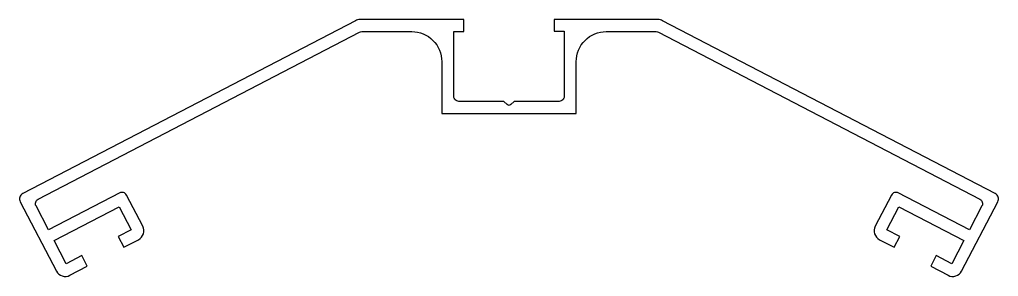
# Model space of a CAD drawing. Extents: x 902.7 to 1000.3, y -53.6 to -27.9.
import ezdxf

# ---------------------------------------------------------------- set-up
doc = ezdxf.new("R2010")
doc.units = 0
doc.header["$LTSCALE"] = 15
doc.layers.get('0').update_dxf_attribs({"linetype": 'CONTINUOUS'})

msp = doc.modelspace()

# ---------------------------------------------------------------- linework, layer by layer
at = {"color": 0, "linetype": 'BYBLOCK'}
msp.add_lwpolyline([(956, -27.941), (956, -29.106), (957, -29.106), (957, -35.606, -0.414214), (956.5, -36.106), (952, -36.106), (951.677, -36.43, -0.414214), (951.324, -36.43), (951, -36.106), (946.5, -36.106, -0.414214), (946, -35.606), (946, -29.141), (947, -29.141), (947, -27.941), (936.645, -27.941, 0.120571), (936.183, -28.054), (903.024, -45.315, 0.414214), (902.769, -46.124), (906.371, -53.043, 0.414214), (907.719, -53.468), (909.449, -52.568), (908.895, -51.503), (907.343, -52.312), (906.142, -50.005), (912.617, -46.635), (913.818, -48.941), (912.532, -49.61), (913.086, -50.675), (914.549, -49.913, 0.414214), (914.975, -48.564), (913.359, -45.46, 0.414214), (912.684, -45.247), (905.588, -48.941), (904.341, -46.546, -0.414214), (904.554, -45.872), (936.585, -29.197, -0.120571), (936.816, -29.141), (941.8, -29.141, -0.414214), (944.8, -32.141), (944.8, -37.306), (958.2, -37.306), (958.2, -32.141, -0.414214), (961.2, -29.141), (966.184, -29.141, -0.120571), (966.415, -29.197), (998.447, -45.872, -0.414214), (998.659, -46.546), (997.413, -48.941), (990.317, -45.247, 0.414214), (989.642, -45.46), (988.026, -48.564, 0.414214), (988.451, -49.913), (989.915, -50.675), (990.469, -49.61), (989.183, -48.941), (990.383, -46.635), (996.859, -50.005), (995.658, -52.312), (994.106, -51.503), (993.552, -52.568), (995.281, -53.468, 0.414214), (996.63, -53.043), (1000.232, -46.124, 0.414214), (999.977, -45.315), (966.817, -28.054, 0.120571), (966.356, -27.941)], format="xyb", close=True, dxfattribs=at)

doc.saveas('drawing.dxf')
